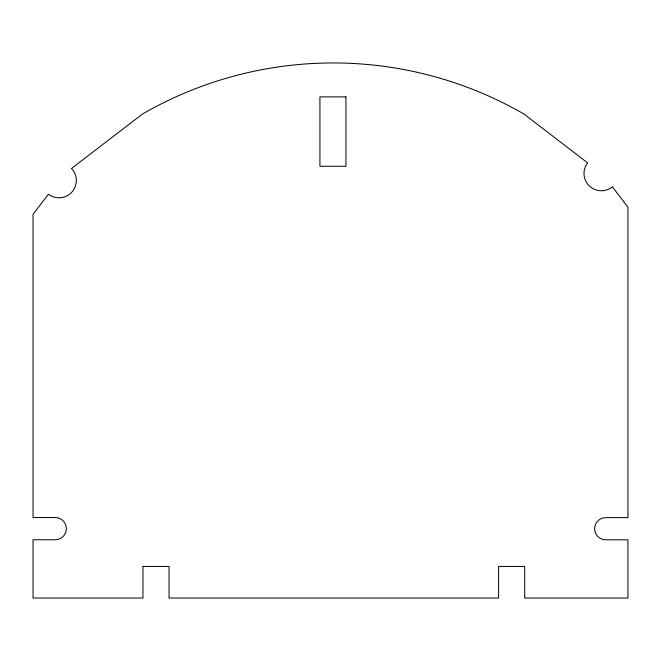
<?xml version="1.0" encoding="UTF-8"?>
<svg xmlns="http://www.w3.org/2000/svg" width="661" height="661" viewBox="0 0 661 661"><rect width="100%" height="100%" fill="white"/><g stroke="black" fill="none" stroke-linecap="round" stroke-linejoin="round"><path stroke-width="0.99" d="M142.966 566.452L142.966 598.04L33.05 598.04L33.05 539.756L55.251 539.756A11.105 11.105 0 0 0 66.356 528.66A11.105 11.105 0 0 0 55.251 517.555L33.05 517.555L33.05 214.247L48.427 194.21A17.343 17.343 0 0 0 72.743 169.885L71.413 168.555L142.404 114.08A381.612 381.612 0 0 1 524.016 114.08L587.588 162.87A17.343 17.343 0 0 0 611.912 187.187L612.309 186.79L627.95 207.182L627.942 517.621L605.74 517.621A11.105 11.105 0 0 0 594.644 528.726A11.105 11.105 0 0 0 605.74 539.822L627.942 539.822L627.95 598.04L524.694 598.04L524.694 566.452L498.601 566.452L498.601 598.04L169.051 598.04L169.051 566.452L142.966 566.452M345.943 96.886L319.924 96.886L319.924 166.275L345.943 166.275L345.943 96.886"/></g></svg>
